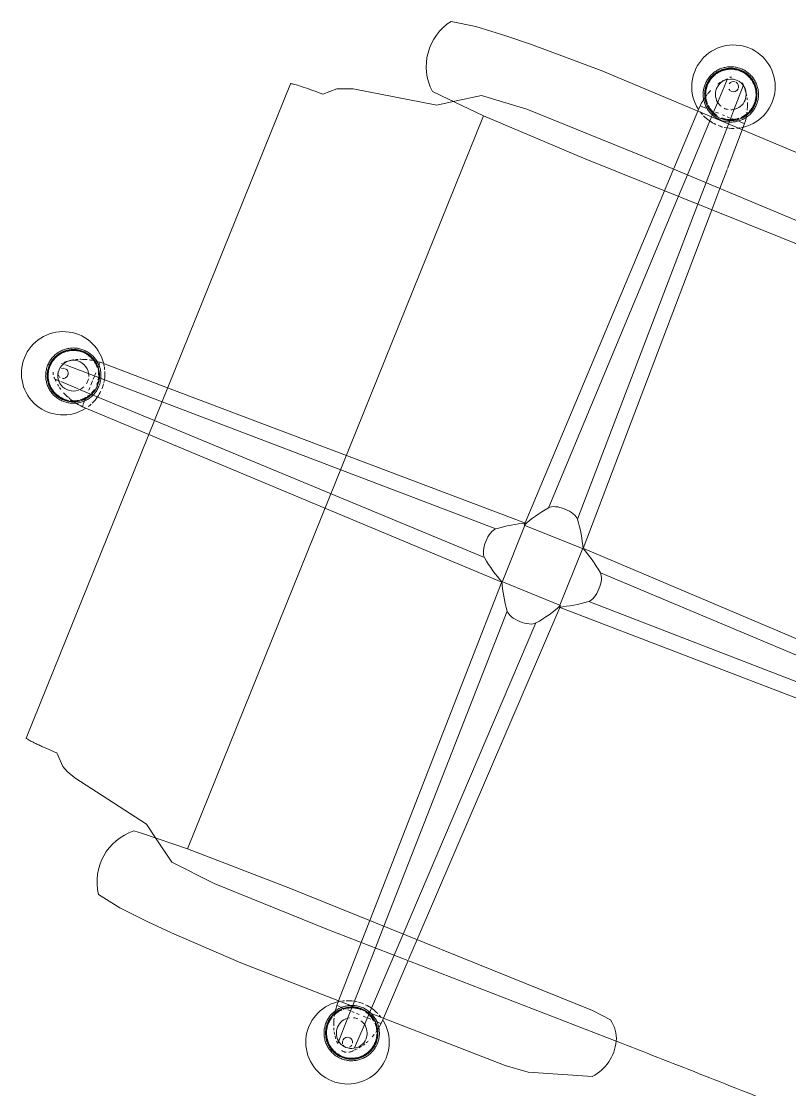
# Model space of a CAD drawing. Header units: inches. Extents: x -13 to 4331, y -638 to 2885.
# Drawn here: x 2800.91 to 2819.87, y 1500.26 to 1526.64 of the extents above; entities that cross this region are included whole.
import ezdxf

# ---------------------------------------------------------------- set-up
doc = ezdxf.new("R2010")
doc.units = ezdxf.units.IN
doc.header["$MEASUREMENT"] = 0
doc.layers.add('I-FURN', color=30, linetype='Continuous', lineweight=9)

# ---------------------------------------------------------------- blocks, each defined once
blk = doc.blocks.new('HermanMiller_Collection_Eames_SoftPad_SideChair - Arms Swivel Base-V27-FIRST FLOOR POWER _ SIGNAL')
at = {"layer": 'I-FURN'}
for p, q in [((-0.206, 12.832), (-0.213, 12.188)), ((0.229, 12.147), (0.216, 12.814)), ((-0.213, 12.188), (-0.217, 11.808)), ((0.235, 11.801), (0.229, 12.147)), ((-0.584, 11.812), (-0.582, 11.955)), ((-0.582, 11.955), (-0.531, 11.956)), ((-0.519, 11.956), (-0.429, 11.956)), ((-0.326, 11.956), (-0.24, 11.957)), ((-0.168, 11.957), (-0.094, 11.957)), ((0.016, 11.958), (0.068, 11.958)), ((0.135, 11.958), (0.203, 11.958)), ((0.262, 11.959), (0.347, 11.959)), ((0.347, 11.959), (0.413, 11.959)), ((0.445, 11.959), (0.536, 11.96)), ((0.547, 11.96), (0.599, 11.96)), ((0.599, 11.96), (0.602, 11.796)), ((-7.059, 11.592), (-6.45, 11.699)), ((-6.45, 11.699), (-5.68, 11.767)), ((-5.68, 11.767), (-5.034, 11.801)), ((-5.034, 11.801), (-3.174, 11.848)), ((-3.174, 11.848), (3.825, 11.753)), ((-0.604, 10.279), (-0.584, 11.812)), ((-0.217, 11.808), (-0.234, 10.26)), ((-0.043, 11.859), (-0.017, 11.857)), ((0.112, 11.864), (0.137, 11.868)), ((0.117, 11.828), (0.144, 11.832)), ((0.257, 10.633), (0.235, 11.801)), ((0.602, 11.796), (0.623, 10.775)), ((0.264, 10.253), (0.257, 10.627)), ((0.624, 10.748), (0.634, 10.248)), ((-6.277, 9.773), (-5.685, 10.175)), ((-5.685, 10.175), (-4.516, 10.278)), ((-4.516, 10.278), (-1.516, 10.278)), ((-1.516, 10.278), (6.145, 10.171)), ((-0.612, 9.685), (-0.605, 10.265)), ((-0.234, 10.26), (-0.241, 9.685)), ((0.275, 9.685), (0.264, 10.253)), ((0.634, 10.248), (0.646, 9.685)), ((-6.614, 9.794), (-6.841, 9.812)), ((-5.45, 9.726), (-6.614, 9.794)), ((-6.614, 9.544), (-6.277, 9.773)), ((-8.681, 9.143), (-6.614, 9.544)), ((-2.766, 9.685), (-5.45, 9.726)), ((-5.45, 9.726), (-5.45, -9.795)), ((5.318, 9.685), (-2.766, 9.685)), ((-0.732, 0.791), (-0.612, 9.685)), ((-0.241, 9.685), (-0.333, 1.373)), ((0.43, 1.358), (0.275, 9.685)), ((0.646, 9.685), (0.834, 0.737)), ((-9.321, 8.736), (-9.058, 8.991)), ((-9.058, 8.991), (-8.681, 9.143)), ((-10.163, -8.749), (-10.163, 8.68)), ((-0.333, 1.373), (-0.333, 1.355)), ((-11.946, 0.54), (-10.163, 0.58)), ((-11.945, 0.489), (-11.946, 0.54)), ((-10.163, 0.58), (-0.717, 0.787)), ((-0.733, 0.725), (-0.732, 0.778)), ((-0.733, 0.725), (0.834, 0.731)), ((-0.71, -0.78), (-0.717, 0.753)), ((0.824, 0.743), (0.824, -0.815)), ((0.827, 0.743), (11.795, 0.554)), ((-11.945, 0.387), (-11.945, 0.478)), ((-1.344, 0.382), (-10.163, 0.209)), ((7.181, 0.256), (1.453, 0.341)), ((-12.747, 0.158), (-12.819, 0.157)), ((-12.159, 0.17), (-12.715, 0.159)), ((-10.163, 0.209), (-12.159, 0.17)), ((-11.944, 0.2), (-11.944, 0.259)), ((-11.944, 0.088), (-11.944, 0.174)), ((-11.943, -0.068), (-11.943, 0.046)), ((-11.942, -0.202), (-11.943, -0.133)), ((-11.798, -0.13), (-11.794, -0.104)), ((1.453, -0.422), (12.258, -0.261)), ((-12.817, -0.265), (-12.689, -0.266)), ((-12.668, -0.266), (-12.203, -0.271)), ((-12.147, -0.272), (-10.163, -0.292)), ((-11.941, -0.455), (-11.941, -0.389)), ((-11.94, -0.577), (-11.941, -0.487)), ((-10.163, -0.292), (-1.34, -0.381)), ((-11.94, -0.64), (-11.94, -0.589)), ((-10.163, -0.662), (-11.94, -0.64)), ((-0.715, -0.78), (-10.163, -0.662)), ((0.846, -0.776), (-0.721, -0.769)), ((-0.609, -9.753), (-0.721, -0.774)), ((12.054, -0.631), (0.824, -0.824)), ((0.845, -0.826), (0.649, -9.753)), ((-0.322, -1.399), (-0.237, -9.753)), ((0.277, -9.753), (0.441, -1.403)), ((-9.058, -9.06), (-9.321, -8.804)), ((-8.918, -9.134), (-9.058, -9.06)), ((-8.681, -9.211), (-8.918, -9.134)), ((-6.614, -9.612), (-8.681, -9.211)), ((-6.278, -9.841), (-6.614, -9.612)), ((-5.45, -9.795), (-2.766, -9.753)), ((-2.766, -9.753), (5.318, -9.753)), ((-0.602, -10.333), (-0.609, -9.753)), ((-0.237, -9.753), (-0.231, -10.328)), ((0.266, -10.321), (0.277, -9.753)), ((0.649, -9.753), (0.637, -10.285)), ((5.318, -9.753), (5.815, -9.806)), ((-6.841, -9.881), (-6.614, -9.862)), ((-6.614, -9.862), (-5.45, -9.795)), ((-5.685, -10.244), (-6.278, -9.841)), ((-4.516, -10.346), (-5.685, -10.244)), ((6.145, -10.239), (-1.516, -10.346)), ((-1.516, -10.346), (-4.516, -10.346)), ((-0.582, -11.881), (-0.602, -10.333)), ((-0.231, -10.328), (-0.216, -11.876)), ((0.236, -11.87), (0.266, -10.321)), ((0.637, -10.316), (0.603, -11.865)), ((5.925, -11.269), (4.418, -11.759)), ((-6.45, -11.768), (-7.059, -11.661)), ((-5.68, -11.835), (-6.45, -11.768)), ((-5.034, -11.869), (-5.68, -11.835)), ((-3.174, -11.916), (-5.034, -11.869)), ((3.825, -11.821), (-3.174, -11.916)), ((-0.131, -11.868), (-0.156, -11.874)), ((-0.113, -11.827), (-0.14, -11.832)), ((0.229, -12.209), (0.236, -11.87)), ((0.288, -11.871), (0.263, -11.861)), ((0.603, -11.865), (0.6, -12.005)), ((4.418, -11.759), (3.825, -11.821)), ((-0.581, -11.999), (-0.582, -11.881)), ((-0.53, -11.999), (-0.581, -11.999)), ((-0.427, -12), (-0.518, -12)), ((-0.385, -11.991), (-0.405, -12.007)), ((-0.329, -12), (-0.395, -12)), ((-0.214, -12.001), (-0.287, -12.001)), ((-0.216, -11.876), (-0.213, -12.159)), ((-0.117, -12.001), (-0.181, -12.001)), ((0.016, -12.002), (-0.056, -12.002)), ((0.211, -12.003), (0.122, -12.003)), ((0.325, -12.003), (0.233, -12.003)), ((0.414, -12.004), (0.362, -12.004)), ((0.537, -12.004), (0.446, -12.004)), ((0.547, -12.068), (0.529, -12.047)), ((0.6, -12.005), (0.549, -12.005)), ((-0.213, -12.159), (-0.206, -12.862)), ((0.218, -12.806), (0.229, -12.209))]:
    blk.add_line(p, q, dxfattribs=at)
at = {"layer": 'I-FURN', "flags": 128}
for points in [[(0.698, 12.503), (0.698, 12.53), (0.696, 12.557), (0.694, 12.584), (0.69, 12.612), (0.685, 12.638), (0.679, 12.665), (0.672, 12.691), (0.664, 12.718), (0.655, 12.743), (0.645, 12.769), (0.633, 12.794), (0.621, 12.818), (0.608, 12.842), (0.594, 12.865), (0.579, 12.888), (0.563, 12.911), (0.547, 12.932), (0.529, 12.953), (0.511, 12.973), (0.491, 12.993), (0.471, 13.011), (0.451, 13.029), (0.429, 13.046), (0.407, 13.062), (0.385, 13.077), (0.361, 13.092), (0.337, 13.105), (0.313, 13.117), (0.288, 13.129), (0.263, 13.139), (0.237, 13.149), (0.211, 13.157), (0.185, 13.164), (0.158, 13.17), (0.132, 13.176), (0.105, 13.18), (0.078, 13.183), (0.05, 13.185), (0.023, 13.186), (-0.004, 13.185), (-0.032, 13.184), (-0.059, 13.181), (-0.086, 13.178), (-0.113, 13.173), (-0.14, 13.168), (-0.166, 13.161), (-0.192, 13.153), (-0.218, 13.144), (-0.243, 13.134), (-0.269, 13.124), (-0.293, 13.112), (-0.317, 13.099), (-0.341, 13.085), (-0.364, 13.07), (-0.386, 13.055), (-0.408, 13.038), (-0.429, 13.021), (-0.449, 13.003), (-0.469, 12.984), (-0.488, 12.964), (-0.506, 12.943), (-0.523, 12.922), (-0.539, 12.9), (-0.555, 12.878), (-0.569, 12.855), (-0.583, 12.831), (-0.596, 12.807), (-0.607, 12.782), (-0.618, 12.757), (-0.628, 12.731), (-0.636, 12.706), (-0.644, 12.679), (-0.65, 12.653), (-0.656, 12.626), (-0.66, 12.599), (-0.664, 12.572), (-0.666, 12.545), (-0.667, 12.517), (-0.667, 12.503)], [(0.662, 12.503), (0.661, 12.529), (0.66, 12.554), (0.657, 12.58), (0.653, 12.606), (0.649, 12.631), (0.643, 12.656), (0.637, 12.681), (0.629, 12.706), (0.62, 12.73), (0.611, 12.754), (0.6, 12.778), (0.589, 12.801), (0.576, 12.824), (0.563, 12.846), (0.549, 12.868), (0.534, 12.889), (0.518, 12.909), (0.501, 12.929), (0.484, 12.948), (0.466, 12.966), (0.447, 12.984), (0.427, 13.001), (0.407, 13.017), (0.386, 13.032), (0.365, 13.046), (0.343, 13.06), (0.32, 13.073), (0.297, 13.084), (0.274, 13.095), (0.25, 13.105), (0.225, 13.114), (0.201, 13.122), (0.176, 13.129), (0.151, 13.135), (0.125, 13.139), (0.1, 13.143), (0.074, 13.146), (0.048, 13.148), (0.023, 13.149), (-0.003, 13.149), (-0.029, 13.147), (-0.055, 13.145), (-0.08, 13.142), (-0.106, 13.137), (-0.131, 13.132), (-0.156, 13.126), (-0.181, 13.118), (-0.205, 13.11), (-0.23, 13.1), (-0.253, 13.09), (-0.277, 13.079), (-0.299, 13.067), (-0.322, 13.054), (-0.343, 13.04), (-0.365, 13.025), (-0.385, 13.009), (-0.405, 12.993), (-0.424, 12.976), (-0.443, 12.958), (-0.461, 12.939), (-0.478, 12.92), (-0.494, 12.9), (-0.51, 12.879), (-0.524, 12.858), (-0.538, 12.836), (-0.551, 12.813), (-0.563, 12.79), (-0.574, 12.767), (-0.584, 12.743), (-0.593, 12.719), (-0.601, 12.695), (-0.608, 12.67), (-0.615, 12.645), (-0.62, 12.619), (-0.624, 12.594), (-0.627, 12.568), (-0.629, 12.542), (-0.63, 12.517), (-0.63, 12.503)], [(-0.667, 12.503), (-0.667, 12.475), (-0.665, 12.448), (-0.662, 12.421), (-0.658, 12.394), (-0.654, 12.367), (-0.648, 12.34), (-0.641, 12.314), (-0.633, 12.288), (-0.623, 12.262), (-0.613, 12.237), (-0.602, 12.212), (-0.59, 12.187), (-0.577, 12.163), (-0.563, 12.14), (-0.548, 12.117), (-0.532, 12.095)], [(-0.63, 12.503), (-0.63, 12.477), (-0.628, 12.451), (-0.626, 12.425), (-0.622, 12.4), (-0.618, 12.374), (-0.612, 12.349), (-0.605, 12.324), (-0.598, 12.299), (-0.589, 12.275), (-0.579, 12.251), (-0.569, 12.228), (-0.557, 12.204), (-0.545, 12.182), (-0.532, 12.16), (-0.518, 12.138), (-0.503, 12.117), (-0.487, 12.096), (-0.47, 12.077), (-0.453, 12.058), (-0.435, 12.039), (-0.416, 12.022), (-0.396, 12.005)], [(0.416, 11.996), (0.436, 12.012), (0.456, 12.03), (0.474, 12.048), (0.492, 12.066), (0.509, 12.086), (0.525, 12.106), (0.541, 12.126), (0.555, 12.148), (0.569, 12.17), (0.582, 12.192), (0.594, 12.215), (0.605, 12.238), (0.615, 12.262), (0.624, 12.286), (0.633, 12.311), (0.64, 12.336), (0.646, 12.361), (0.651, 12.386), (0.655, 12.412), (0.658, 12.437), (0.66, 12.463), (0.662, 12.489), (0.662, 12.503)], [(0.537, 12.062), (0.554, 12.083), (0.571, 12.105), (0.586, 12.128), (0.601, 12.151), (0.614, 12.174), (0.627, 12.199), (0.639, 12.223), (0.649, 12.248), (0.659, 12.274), (0.668, 12.3), (0.675, 12.326), (0.682, 12.353), (0.687, 12.379), (0.692, 12.406), (0.695, 12.433), (0.697, 12.461), (0.698, 12.488), (0.698, 12.503)], [(-0.532, 12.095), (-0.515, 12.073), (-0.498, 12.052), (-0.479, 12.032), (-0.46, 12.013), (-0.44, 11.994), (-0.419, 11.976), (-0.398, 11.959), (-0.376, 11.943), (-0.353, 11.928), (-0.33, 11.914), (-0.306, 11.901), (-0.282, 11.888), (-0.257, 11.877), (-0.232, 11.866), (-0.206, 11.857), (-0.18, 11.849), (-0.154, 11.841), (-0.127, 11.835), (-0.1, 11.83), (-0.073, 11.826), (-0.046, 11.823), (-0.019, 11.821), (0.008, 11.82), (0.036, 11.82), (0.063, 11.822), (0.09, 11.824), (0.117, 11.828)], [(-0.396, 12.005), (-0.376, 11.989), (-0.355, 11.973), (-0.333, 11.959), (-0.311, 11.946), (-0.289, 11.933), (-0.266, 11.921), (-0.242, 11.91), (-0.218, 11.901), (-0.194, 11.892), (-0.17, 11.884), (-0.145, 11.877), (-0.12, 11.871), (-0.094, 11.866), (-0.069, 11.862), (-0.043, 11.859)], [(0.137, 11.868), (0.162, 11.874), (0.187, 11.88), (0.212, 11.887), (0.237, 11.896), (0.261, 11.905), (0.284, 11.915), (0.308, 11.926), (0.331, 11.939), (0.353, 11.952), (0.375, 11.966), (0.396, 11.98), (0.416, 11.996)], [(0.144, 11.832), (0.171, 11.838), (0.197, 11.845), (0.223, 11.852), (0.249, 11.861), (0.275, 11.871), (0.3, 11.882), (0.324, 11.894), (0.348, 11.907), (0.372, 11.92), (0.395, 11.935), (0.417, 11.951), (0.439, 11.967), (0.46, 11.985), (0.481, 12.003), (0.5, 12.022), (0.519, 12.042), (0.537, 12.062)], [(-0.017, 11.857), (0.009, 11.857), (0.034, 11.857), (0.06, 11.858), (0.086, 11.86), (0.112, 11.864)], [(-11.978, 0.496), (-11.999, 0.513), (-12.02, 0.53), (-12.042, 0.546), (-12.065, 0.562), (-12.088, 0.576), (-12.112, 0.589), (-12.136, 0.602), (-12.161, 0.613), (-12.186, 0.624), (-12.212, 0.633), (-12.238, 0.641), (-12.264, 0.649), (-12.291, 0.655), (-12.318, 0.66), (-12.345, 0.664), (-12.372, 0.667), (-12.399, 0.669), (-12.426, 0.67), (-12.454, 0.67), (-12.481, 0.668), (-12.508, 0.666), (-12.535, 0.662), (-12.562, 0.658), (-12.589, 0.652), (-12.615, 0.645), (-12.642, 0.638), (-12.667, 0.629), (-12.693, 0.619), (-12.718, 0.608), (-12.743, 0.596), (-12.767, 0.583), (-12.79, 0.57), (-12.813, 0.555), (-12.836, 0.539), (-12.857, 0.523), (-12.878, 0.505), (-12.899, 0.487), (-12.918, 0.468), (-12.937, 0.448), (-12.955, 0.428), (-12.973, 0.407), (-12.989, 0.385), (-13.004, 0.362), (-13.019, 0.339), (-13.033, 0.315), (-13.045, 0.291), (-13.057, 0.267), (-13.068, 0.241), (-13.077, 0.216), (-13.086, 0.19), (-13.093, 0.164), (-13.1, 0.137), (-13.105, 0.11), (-13.11, 0.083), (-13.113, 0.056), (-13.115, 0.029), (-13.116, 0.002), (-13.117, -0.013)], [(-11.916, 0.373), (-11.931, 0.393), (-11.948, 0.413), (-11.966, 0.432), (-11.984, 0.451), (-12.003, 0.468), (-12.022, 0.485), (-12.042, 0.501), (-12.063, 0.516), (-12.085, 0.531), (-12.107, 0.544), (-12.129, 0.557), (-12.152, 0.569), (-12.176, 0.579), (-12.2, 0.589), (-12.224, 0.598), (-12.249, 0.606), (-12.273, 0.613), (-12.299, 0.619), (-12.324, 0.624), (-12.35, 0.628), (-12.375, 0.631), (-12.401, 0.632), (-12.427, 0.633), (-12.453, 0.633), (-12.478, 0.632), (-12.504, 0.629), (-12.53, 0.626), (-12.555, 0.622), (-12.581, 0.616), (-12.606, 0.61), (-12.63, 0.603), (-12.655, 0.594), (-12.679, 0.585), (-12.703, 0.575), (-12.726, 0.563), (-12.749, 0.551), (-12.771, 0.538), (-12.793, 0.524), (-12.814, 0.509), (-12.835, 0.494), (-12.855, 0.477), (-12.874, 0.46), (-12.892, 0.442), (-12.91, 0.424), (-12.927, 0.404), (-12.944, 0.384), (-12.959, 0.363), (-12.974, 0.342), (-12.987, 0.32), (-13, 0.298), (-13.012, 0.275), (-13.023, 0.251), (-13.033, 0.228), (-13.043, 0.204), (-13.051, 0.179), (-13.058, 0.154), (-13.064, 0.129), (-13.069, 0.104), (-13.073, 0.078), (-13.077, 0.053), (-13.079, 0.027), (-13.08, 0.001), (-13.08, -0.013)], [(-11.751, -0.013), (-11.752, 0.014), (-11.753, 0.042), (-11.756, 0.069), (-11.76, 0.096), (-11.765, 0.123), (-11.771, 0.149), (-11.778, 0.176), (-11.786, 0.202), (-11.795, 0.228), (-11.805, 0.253), (-11.816, 0.278), (-11.828, 0.302), (-11.841, 0.326), (-11.855, 0.35), (-11.87, 0.373), (-11.886, 0.395), (-11.903, 0.416), (-11.92, 0.437), (-11.939, 0.458), (-11.958, 0.477), (-11.978, 0.496)], [(-11.796, 0.09), (-11.801, 0.115), (-11.806, 0.141), (-11.813, 0.166), (-11.821, 0.19), (-11.829, 0.215), (-11.839, 0.239), (-11.849, 0.262), (-11.861, 0.285), (-11.873, 0.308), (-11.886, 0.33), (-11.901, 0.352), (-11.916, 0.373)], [(-11.79, 0.039), (-11.792, 0.064), (-11.796, 0.09)], [(-11.788, -0.013), (-11.788, 0.013), (-11.79, 0.039)], [(-13.117, -0.013), (-13.116, -0.04), (-13.114, -0.067), (-13.112, -0.095), (-13.108, -0.122), (-13.103, -0.149), (-13.097, -0.175), (-13.09, -0.202), (-13.082, -0.228), (-13.073, -0.253), (-13.063, -0.279), (-13.052, -0.304), (-13.039, -0.328), (-13.026, -0.352), (-13.012, -0.376), (-12.997, -0.398), (-12.982, -0.421), (-12.965, -0.442), (-12.947, -0.463), (-12.929, -0.483), (-12.91, -0.503), (-12.89, -0.521), (-12.869, -0.539), (-12.847, -0.556), (-12.825, -0.572), (-12.803, -0.587), (-12.779, -0.602), (-12.756, -0.615), (-12.731, -0.627), (-12.706, -0.639), (-12.681, -0.649), (-12.656, -0.659), (-12.63, -0.667), (-12.603, -0.674), (-12.577, -0.681), (-12.55, -0.686), (-12.523, -0.69), (-12.496, -0.693), (-12.468, -0.695), (-12.441, -0.696), (-12.414, -0.695), (-12.387, -0.694), (-12.359, -0.692), (-12.332, -0.688), (-12.305, -0.684), (-12.279, -0.678), (-12.252, -0.671), (-12.226, -0.663), (-12.2, -0.654), (-12.175, -0.645), (-12.15, -0.634), (-12.125, -0.622), (-12.101, -0.609), (-12.077, -0.595), (-12.054, -0.581)], [(-13.08, -0.013), (-13.079, -0.039), (-13.078, -0.065), (-13.075, -0.09), (-13.072, -0.116), (-13.067, -0.141), (-13.061, -0.166), (-13.055, -0.191), (-13.047, -0.216), (-13.038, -0.24), (-13.029, -0.264), (-13.018, -0.288), (-13.007, -0.311), (-12.995, -0.334), (-12.981, -0.356), (-12.967, -0.378), (-12.952, -0.399), (-12.936, -0.419), (-12.92, -0.439), (-12.902, -0.458), (-12.884, -0.476), (-12.865, -0.494), (-12.845, -0.511), (-12.825, -0.527), (-12.804, -0.542), (-12.783, -0.557), (-12.761, -0.57), (-12.738, -0.583), (-12.715, -0.594), (-12.692, -0.605), (-12.668, -0.615), (-12.644, -0.624), (-12.619, -0.632), (-12.594, -0.639), (-12.569, -0.645), (-12.544, -0.65), (-12.518, -0.653), (-12.492, -0.656), (-12.467, -0.658), (-12.441, -0.659), (-12.415, -0.659), (-12.389, -0.657), (-12.363, -0.655), (-12.338, -0.652), (-12.312, -0.647), (-12.287, -0.642), (-12.262, -0.636), (-12.237, -0.628), (-12.213, -0.62), (-12.189, -0.611), (-12.165, -0.6), (-12.142, -0.589), (-12.119, -0.577), (-12.097, -0.564), (-12.075, -0.55), (-12.054, -0.535), (-12.033, -0.52), (-12.013, -0.503), (-11.994, -0.486), (-11.975, -0.468), (-11.957, -0.449)], [(-12.054, -0.581), (-12.032, -0.565), (-12.01, -0.548), (-11.989, -0.531), (-11.969, -0.513), (-11.949, -0.494), (-11.93, -0.474), (-11.912, -0.454), (-11.895, -0.432), (-11.879, -0.411), (-11.863, -0.388), (-11.849, -0.365), (-11.835, -0.341), (-11.822, -0.317), (-11.811, -0.292), (-11.8, -0.267), (-11.79, -0.242), (-11.782, -0.216), (-11.774, -0.189), (-11.768, -0.163), (-11.762, -0.136), (-11.758, -0.109), (-11.755, -0.082), (-11.752, -0.055), (-11.751, -0.028), (-11.751, -0.013)], [(-11.957, -0.449), (-11.94, -0.43), (-11.924, -0.41), (-11.909, -0.389), (-11.894, -0.368), (-11.88, -0.346), (-11.867, -0.324), (-11.855, -0.301), (-11.844, -0.277), (-11.834, -0.253), (-11.825, -0.229), (-11.817, -0.205), (-11.81, -0.18), (-11.804, -0.155), (-11.798, -0.13)], [(-11.794, -0.104), (-11.791, -0.078), (-11.789, -0.053), (-11.788, -0.027), (-11.788, -0.013)], [(-0.14, -11.832), (-0.166, -11.839), (-0.192, -11.847), (-0.218, -11.856), (-0.243, -11.866), (-0.269, -11.876)], [(-0.08, -11.858), (-0.106, -11.863), (-0.131, -11.868)], [(0.263, -11.861), (0.237, -11.851), (0.211, -11.843), (0.185, -11.836), (0.158, -11.83), (0.132, -11.824), (0.105, -11.82), (0.078, -11.817), (0.05, -11.815), (0.023, -11.814), (-0.004, -11.815), (-0.032, -11.816), (-0.059, -11.819), (-0.086, -11.822), (-0.113, -11.827)], [(0.176, -11.871), (0.151, -11.865), (0.125, -11.861), (0.1, -11.857), (0.074, -11.854), (0.048, -11.852), (0.023, -11.851), (-0.003, -11.851), (-0.029, -11.853), (-0.055, -11.855), (-0.08, -11.858)], [(0.427, -11.999), (0.407, -11.983), (0.386, -11.968), (0.365, -11.954), (0.343, -11.94), (0.32, -11.927), (0.297, -11.916), (0.274, -11.905), (0.25, -11.895), (0.225, -11.886), (0.201, -11.878), (0.176, -11.871)], [(0.529, -12.047), (0.511, -12.027), (0.491, -12.007), (0.471, -11.989), (0.451, -11.971), (0.429, -11.954), (0.407, -11.938), (0.385, -11.923), (0.361, -11.908), (0.337, -11.895), (0.313, -11.883), (0.288, -11.871)], [(-0.523, -12.078), (-0.539, -12.1), (-0.555, -12.122), (-0.569, -12.145), (-0.583, -12.169), (-0.596, -12.193), (-0.607, -12.218), (-0.618, -12.243), (-0.628, -12.269), (-0.636, -12.294), (-0.644, -12.321), (-0.65, -12.347), (-0.656, -12.374), (-0.66, -12.401), (-0.664, -12.428), (-0.666, -12.455), (-0.667, -12.483), (-0.667, -12.497)], [(-0.405, -12.007), (-0.424, -12.024), (-0.443, -12.042), (-0.461, -12.061), (-0.478, -12.08), (-0.494, -12.1), (-0.51, -12.121), (-0.524, -12.142), (-0.538, -12.164), (-0.551, -12.187), (-0.563, -12.21), (-0.574, -12.233), (-0.584, -12.257), (-0.593, -12.281), (-0.601, -12.305), (-0.608, -12.33), (-0.615, -12.355), (-0.62, -12.381), (-0.624, -12.406), (-0.627, -12.432), (-0.629, -12.458), (-0.63, -12.483), (-0.63, -12.497)], [(-0.269, -11.876), (-0.293, -11.888), (-0.317, -11.901), (-0.341, -11.915), (-0.364, -11.93), (-0.386, -11.945), (-0.408, -11.962), (-0.429, -11.979), (-0.449, -11.997), (-0.469, -12.016), (-0.488, -12.036), (-0.506, -12.057), (-0.523, -12.078)], [(-0.156, -11.874), (-0.181, -11.882), (-0.205, -11.89), (-0.23, -11.9), (-0.253, -11.91), (-0.277, -11.921), (-0.299, -11.933), (-0.322, -11.946), (-0.343, -11.96), (-0.365, -11.975), (-0.385, -11.991)], [(0.662, -12.497), (0.661, -12.471), (0.66, -12.446), (0.657, -12.42), (0.653, -12.394), (0.649, -12.369), (0.643, -12.344), (0.637, -12.319), (0.629, -12.294), (0.62, -12.27), (0.611, -12.246), (0.6, -12.222), (0.589, -12.199), (0.576, -12.176), (0.563, -12.154), (0.549, -12.132), (0.534, -12.111), (0.518, -12.091), (0.501, -12.071), (0.484, -12.052), (0.466, -12.034), (0.447, -12.016), (0.427, -11.999)], [(0.698, -12.497), (0.698, -12.47), (0.696, -12.443), (0.694, -12.416), (0.69, -12.388), (0.685, -12.362), (0.679, -12.335), (0.672, -12.309), (0.664, -12.282), (0.655, -12.257), (0.645, -12.231), (0.633, -12.206), (0.621, -12.182), (0.608, -12.158), (0.594, -12.135), (0.579, -12.112), (0.563, -12.089), (0.547, -12.068)], [(-0.667, -12.497), (-0.667, -12.525), (-0.665, -12.552), (-0.662, -12.579), (-0.658, -12.606), (-0.654, -12.633), (-0.648, -12.66), (-0.641, -12.686), (-0.633, -12.712), (-0.623, -12.738), (-0.613, -12.763), (-0.602, -12.788), (-0.59, -12.813), (-0.577, -12.837), (-0.563, -12.86), (-0.548, -12.883), (-0.532, -12.905), (-0.515, -12.927), (-0.498, -12.948), (-0.479, -12.968), (-0.46, -12.987), (-0.44, -13.006), (-0.419, -13.024), (-0.398, -13.041), (-0.376, -13.057), (-0.353, -13.072), (-0.33, -13.086), (-0.306, -13.099), (-0.282, -13.112), (-0.257, -13.123), (-0.232, -13.134), (-0.206, -13.143), (-0.18, -13.151), (-0.154, -13.159), (-0.127, -13.165), (-0.1, -13.17), (-0.073, -13.174), (-0.046, -13.177), (-0.019, -13.179), (0.008, -13.18), (0.036, -13.18), (0.063, -13.178), (0.09, -13.176), (0.117, -13.172), (0.144, -13.168), (0.171, -13.162), (0.197, -13.155), (0.223, -13.148), (0.249, -13.139), (0.275, -13.129), (0.3, -13.118), (0.324, -13.106), (0.348, -13.093), (0.372, -13.08), (0.395, -13.065), (0.417, -13.049), (0.439, -13.033), (0.46, -13.015), (0.481, -12.997), (0.5, -12.978), (0.519, -12.958), (0.537, -12.938), (0.554, -12.917), (0.571, -12.895), (0.586, -12.872), (0.601, -12.849), (0.614, -12.826), (0.627, -12.801), (0.639, -12.777), (0.649, -12.752), (0.659, -12.726), (0.668, -12.7), (0.675, -12.674), (0.682, -12.647), (0.687, -12.621), (0.692, -12.594), (0.695, -12.567), (0.697, -12.539), (0.698, -12.512), (0.698, -12.497)], [(-0.63, -12.497), (-0.63, -12.523), (-0.628, -12.549), (-0.626, -12.575), (-0.622, -12.6), (-0.618, -12.626), (-0.612, -12.651), (-0.605, -12.676), (-0.598, -12.701), (-0.589, -12.725), (-0.579, -12.749), (-0.569, -12.772), (-0.557, -12.796), (-0.545, -12.818), (-0.532, -12.84), (-0.518, -12.862), (-0.503, -12.883), (-0.487, -12.904), (-0.47, -12.923), (-0.453, -12.942), (-0.435, -12.961), (-0.416, -12.978), (-0.396, -12.995), (-0.376, -13.011), (-0.355, -13.027), (-0.333, -13.041), (-0.311, -13.054), (-0.289, -13.067), (-0.266, -13.079), (-0.242, -13.09), (-0.218, -13.099), (-0.194, -13.108), (-0.17, -13.116), (-0.145, -13.123), (-0.12, -13.129), (-0.094, -13.134), (-0.069, -13.138), (-0.043, -13.141), (-0.017, -13.143), (0.009, -13.143), (0.034, -13.143), (0.06, -13.142), (0.086, -13.14), (0.112, -13.136), (0.137, -13.132), (0.162, -13.126), (0.187, -13.12), (0.212, -13.113), (0.237, -13.104), (0.261, -13.095), (0.284, -13.085), (0.308, -13.074), (0.331, -13.061), (0.353, -13.048), (0.375, -13.034), (0.396, -13.02), (0.416, -13.004), (0.436, -12.988), (0.456, -12.97), (0.474, -12.952), (0.492, -12.934), (0.509, -12.914), (0.525, -12.894), (0.541, -12.874), (0.555, -12.852), (0.569, -12.83), (0.582, -12.808), (0.594, -12.785), (0.605, -12.762), (0.615, -12.738), (0.624, -12.714), (0.633, -12.689), (0.64, -12.664), (0.646, -12.639), (0.651, -12.614), (0.655, -12.588), (0.658, -12.563), (0.66, -12.537), (0.662, -12.511), (0.662, -12.497)]]:
    blk.add_lwpolyline(points, dxfattribs=at)
at = {"layer": 'I-FURN'}
for centre, radius, start, end in [((0.005, 12.704), 1.03, 90.2164, 234.2164), ((0.005, 12.704), 1.03, 306.2164, 90.2164), ((0.016, 12.503), 0.637, 0, 180), ((0.016, 12.503), 0.622, 135, 145.8992), ((0.016, 12.503), 0.622, 124.0419, 134.9647), ((0.016, 12.503), 0.622, 112.8129, 123.5707), ((0.016, 12.503), 0.622, 101.424, 112.2945), ((0.016, 12.503), 0.622, 79.0457, 100.9543), ((0.016, 12.503), 0.622, 67.7055, 78.576), ((0.016, 12.503), 0.622, 56.4293, 67.1871), ((0.016, 12.503), 0.622, 45.0353, 55.9581), ((0.016, 12.503), 0.622, 34.1008, 45), ((0.016, 12.503), 0.622, 157.7739, 168.6489), ((0.016, 12.503), 0.622, 146.3754, 157.2812), ((0.016, 12.503), 0.38, 0, 180), ((0.005, 12.704), 0.127, 91.7715, 167.9906), ((0.005, 12.704), 0.127, 91.7715, 167.9906), ((0.005, 12.704), 0.127, 270.2164, 355.7156), ((0.005, 12.704), 0.127, 270.2164, 355.7156), ((0.005, 12.704), 0.127, 4.6689, 80.0262), ((0.005, 12.704), 0.127, 4.6689, 80.0262), ((0.016, 12.503), 0.622, 22.7188, 33.6246), ((0.016, 12.503), 0.622, 11.3511, 22.2261), ((0.016, 12.503), 0.637, 180, 225), ((0.016, 12.503), 0.622, 169.159, 180), ((0.016, 12.503), 0.622, 180, 190.841), ((0.016, 12.503), 0.38, 180, 240), ((0.005, 12.704), 0.127, 230.0889, 265.4597), ((0.005, 12.704), 0.127, 230.0889, 265.4597), ((0.016, 12.503), 0.38, 300, 0), ((0.016, 12.503), 0.637, 315, 0), ((0.016, 12.503), 0.622, 0, 10.841), ((0.016, 12.503), 0.622, 349.159, 0), ((0.016, 12.503), 0.622, 191.3511, 201.5836), ((0.016, 12.503), 0.622, 202.7188, 213.6246), ((0.016, 12.503), 0.622, 214.1008, 224.8865), ((0.016, 12.503), 0.38, 240, 252.338), ((0.016, 12.503), 0.38, 291.9474, 300), ((0.016, 12.503), 0.622, 315, 325.8992), ((0.016, 12.503), 0.622, 326.3754, 336.1495), ((0.016, 12.503), 0.622, 338.3134, 348.6489), ((0.016, 12.503), 0.637, 228.7025, 246.9176), ((0.016, 12.503), 0.622, 227.6633, 233.6689), ((0.016, 12.503), 0.622, 236.4293, 246.3674), ((0.016, 12.503), 0.622, 247.8809, 258.576), ((0.016, 12.503), 0.637, 248.3556, 261.5437), ((0.016, 12.503), 0.38, 266.4604, 281.7683), ((0.016, 12.503), 0.622, 270, 280.4455), ((0.016, 12.503), 0.637, 270, 280.3553), ((0.016, 12.503), 0.637, 281.4785, 309.7663), ((0.016, 12.503), 0.622, 281.9115, 292.1332), ((0.016, 12.503), 0.622, 292.8129, 303.5707), ((0.016, 12.503), 0.622, 304.6667, 310.756), ((0.005, 12.704), 1.03, 239.002, 243.9031), ((0.005, 12.704), 1.03, 246.2408, 256.7201), ((0.005, 12.704), 1.03, 257.249, 266.7926), ((0.005, 12.704), 1.03, 270.2164, 277.1842), ((0.005, 12.704), 1.03, 279.1515, 292.8911), ((0.005, 12.704), 1.03, 296.5297, 301.4308), ((0.005, 12.704), 1.03, 302.3779, 305.301), ((-5.994, 10.82), 1.316, 144.065, 229.935), ((-12.689, -0.053), 1.03, 36.271, 180.271), ((-12.434, -0.013), 0.637, 39.8736, 180), ((-12.434, -0.013), 0.622, 112.8129, 123.5707), ((-12.434, -0.013), 0.622, 101.424, 112.2945), ((-12.434, -0.013), 0.622, 79.0457, 100.9543), ((-12.434, -0.013), 0.622, 67.7055, 78.576), ((-12.434, -0.013), 0.622, 59.4622, 67.1871), ((-12.689, -0.053), 1.03, 32.4325, 35.3555), ((-12.434, -0.013), 0.622, 146.3754, 157.2812), ((-12.434, -0.013), 0.622, 135, 145.8992), ((-12.434, -0.013), 0.622, 124.0419, 134.9647), ((-12.434, -0.013), 0.38, 29.2593, 180), ((-12.434, -0.013), 0.622, 45.0353, 55.9581), ((-12.434, -0.013), 0.622, 40.7845, 45), ((-12.434, -0.013), 0.637, 8.2551, 36.7659), ((-12.434, -0.013), 0.622, 22.7188, 30.8217), ((-12.689, -0.053), 1.03, 26.5842, 31.4854), ((-12.689, -0.053), 1.03, 9.206, 24.2466), ((-12.434, -0.013), 0.622, 169.159, 180), ((-12.434, -0.013), 0.622, 157.7739, 168.6489), ((-12.689, -0.053), 0.127, 94.7235, 128.8017), ((-12.689, -0.053), 0.127, 94.7235, 128.8017), ((-12.689, -0.053), 0.127, 28.5028, 85.7702), ((-12.689, -0.053), 0.127, 28.5028, 85.7702), ((-12.689, -0.053), 0.127, 0.271, 25.7668), ((-12.689, -0.053), 0.127, 0.271, 25.7668), ((-12.434, -0.013), 0.38, 19.1802, 29.2593), ((-12.434, -0.013), 0.38, 0, 9.678), ((-12.434, -0.013), 0.622, 11.3511, 19.2437), ((-12.434, -0.013), 0.622, 0, 8.1498), ((-12.434, -0.013), 0.637, 0, 7.6235), ((-12.689, -0.053), 1.03, 0.271, 7.2387), ((-12.689, -0.053), 1.03, 180.271, 324.271), ((-12.434, -0.013), 0.637, 180, 306.8022), ((-12.434, -0.013), 0.622, 180, 190.841), ((-12.434, -0.013), 0.622, 191.3511, 202.2261), ((-12.434, -0.013), 0.622, 202.7188, 213.6246), ((-12.689, -0.053), 0.127, 181.826, 210.2436), ((-12.689, -0.053), 0.127, 181.826, 210.2436), ((-12.434, -0.013), 0.38, 180, 319.2979), ((-12.689, -0.053), 0.127, 223.6482, 258.0452), ((-12.689, -0.053), 0.127, 223.6482, 258.0452), ((-12.689, -0.053), 0.127, 284.0913, 355.5142), ((-12.689, -0.053), 0.127, 284.0913, 355.5142), ((-12.434, -0.013), 0.38, 319.2979, 334.6424), ((-12.434, -0.013), 0.38, 350.3091, 0), ((-12.434, -0.013), 0.622, 337.7739, 348.6074), ((-12.434, -0.013), 0.637, 335.2578, 349.0413), ((-12.689, -0.053), 1.03, 347.3035, 356.8472), ((-12.434, -0.013), 0.622, 214.1008, 225), ((-12.434, -0.013), 0.622, 225.0353, 235.9581), ((-12.434, -0.013), 0.622, 307.7117, 314.2574), ((-12.434, -0.013), 0.637, 310.2008, 315), ((-12.434, -0.013), 0.622, 315, 321.1961), ((-12.434, -0.013), 0.637, 315.8142, 333.9265), ((-12.434, -0.013), 0.622, 326.3754, 333.3013), ((-12.689, -0.053), 1.03, 329.0566, 333.9577), ((-12.689, -0.053), 1.03, 336.2953, 346.7747), ((-12.434, -0.013), 0.622, 236.4293, 247.1871), ((-12.434, -0.013), 0.622, 247.7055, 258.576), ((-12.434, -0.013), 0.622, 259.0457, 280.9543), ((-12.434, -0.013), 0.622, 285.1349, 292.2945), ((-12.434, -0.013), 0.622, 292.8129, 303.5707), ((-5.994, -10.888), 1.316, 130.065, 215.935), ((5.398, -10.465), 0.781, 16.8466, 57.6782), ((5.073, -10.548), 1.116, 319.743, 16.0891), ((0.006, -12.748), 1.03, 116.043, 119.7224), ((0.006, -12.748), 1.03, 98.6648, 113.7053), ((0.016, -12.497), 0.637, 93.2247, 102.0794), ((0.006, -12.748), 1.03, 89.7297, 96.6975), ((0.006, -12.748), 1.03, 76.7623, 86.3059), ((0.016, -12.497), 0.637, 69.4412, 83.3684), ((0.006, -12.748), 1.03, 65.7541, 76.2335), ((0.006, -12.748), 1.03, 58.5153, 62.9312), ((0.006, -12.748), 1.03, 125.7297, 269.7297), ((0.016, -12.497), 0.637, 135, 180), ((0.006, -12.748), 1.03, 121.8913, 124.8143), ((0.016, -12.497), 0.622, 135.2659, 145.8992), ((0.016, -12.497), 0.637, 102.3257, 131.1043), ((0.016, -12.497), 0.622, 125.5493, 132.1402), ((0.016, -12.497), 0.622, 113.564, 123.5707), ((0.016, -12.497), 0.622, 102.794, 112.2945), ((0.016, -12.497), 0.622, 90, 100.9543), ((0.016, -12.497), 0.38, 88.6905, 104.9664), ((0.006, -12.748), 1.03, 269.7297, 53.7297), ((0.016, -12.497), 0.38, 60, 75.4819), ((0.016, -12.497), 0.622, 69.0061, 78.576), ((0.016, -12.497), 0.637, 50.1546, 68.1536), ((0.016, -12.497), 0.622, 56.4293, 67.1871), ((0.016, -12.497), 0.622, 49.1645, 55.8255), ((0.016, -12.497), 0.622, 34.1008, 45), ((0.016, -12.497), 0.637, 0, 45), ((0.016, -12.497), 0.622, 169.159, 180), ((0.016, -12.497), 0.622, 162.4385, 168.6489), ((0.016, -12.497), 0.622, 146.3754, 157.2812), ((0.016, -12.497), 0.38, 120, 180), ((0.016, -12.497), 0.38, 0, 60), ((0.016, -12.497), 0.622, 23.8308, 33.6246), ((0.016, -12.497), 0.622, 11.3511, 20.5288), ((0.016, -12.497), 0.622, 0, 10.841), ((0.016, -12.497), 0.637, 180, 0), ((0.016, -12.497), 0.622, 180, 190.841), ((0.016, -12.497), 0.622, 191.3511, 202.2261), ((0.016, -12.497), 0.38, 180, 0), ((0.006, -12.748), 0.127, 89.7297, 175.2289), ((0.006, -12.748), 0.127, 89.7297, 175.2289), ((0.006, -12.748), 0.127, 13.5501, 84.973), ((0.006, -12.748), 0.127, 13.5501, 84.973), ((0.016, -12.497), 0.622, 337.7739, 348.6489), ((0.016, -12.497), 0.622, 349.159, 0), ((0.016, -12.497), 0.622, 202.7188, 213.6246), ((0.016, -12.497), 0.622, 214.1008, 225), ((0.006, -12.748), 0.127, 184.1822, 218.2605), ((0.006, -12.748), 0.127, 184.1822, 218.2605), ((0.006, -12.748), 0.127, 235.0676, 259.5396), ((0.006, -12.748), 0.127, 235.0676, 259.5396), ((0.006, -12.748), 0.127, 312.0651, 347.504), ((0.006, -12.748), 0.127, 312.0651, 347.504), ((0.016, -12.497), 0.622, 315, 325.8992), ((0.016, -12.497), 0.622, 326.3754, 337.2812), ((0.016, -12.497), 0.622, 225.0353, 235.9581), ((0.016, -12.497), 0.622, 236.4293, 247.1871), ((0.016, -12.497), 0.622, 247.7055, 258.576), ((0.016, -12.497), 0.622, 259.0457, 280.9543), ((0.016, -12.497), 0.622, 281.424, 292.2945), ((0.016, -12.497), 0.622, 292.8129, 303.5707), ((0.016, -12.497), 0.622, 304.0419, 314.9647)]:
    blk.add_arc(centre, radius, start, end, dxfattribs=at)
for centre, major_axis, start_param, end_param in [((11.113, -0.288), (12.095, 0.046), 2.810997, 2.936556), ((0.049, 1.3), (0.404, 0.002), 0.330596, 2.810997), ((-11.004, -0.371), (12.095, 0.046), 0.205037, 0.330596), ((0.396, -11.05), (-0.057, 12.095), 0.205037, 0.330596), ((-0.234, -11.099), (0, 12.095), 5.952589, 6.078148), ((-1.286, 0.001), (-0.002, 0.404), 0.330596, 2.810997), ((1.396, -0.04), (0, 0.404), 3.472189, 5.952589), ((0.292, 11.067), (-0.057, 12.095), 2.810997, 2.936556), ((-0.234, 11.018), (0, 12.095), 3.34663, 3.472189), ((11.126, 0.233), (-12.095, 0.057), 0.205037, 0.330596), ((-10.991, 0.337), (-12.095, 0.057), 2.810997, 2.936556), ((0.06, -1.345), (-0.404, 0.002), 0.330596, 2.810997)]:
    blk.add_ellipse(centre, major_axis=major_axis, ratio=0.429494, start_param=start_param, end_param=end_param, dxfattribs=at)
for points, knots in [([(-0.332, 12.684), (-0.343, 12.67), (-0.357, 12.649), (-0.371, 12.629), (-0.375, 12.623)], [-0.80567493, -0.80567493, -0.80567493, -0.80567493, -0.75, -0.72905144, -0.72905144, -0.72905144, -0.72905144]), ([(-0.267, 12.766), (-0.284, 12.747), (-0.301, 12.726), (-0.317, 12.704), (-0.318, 12.704)], [-0.9116631, -0.9116631, -0.9116631, -0.9116631, -0.83333333, -0.82996581, -0.82996581, -0.82996581, -0.82996581]), ([(-0.127, 12.911), (-0.133, 12.907), (-0.147, 12.897), (-0.16, 12.886), (-0.167, 12.879)], [-0.2264093, -0.2264093, -0.2264093, -0.2264093, -0.1875, -0.125, -0.125, -0.125, -0.125]), ([(0.338, 12.694), (0.334, 12.699), (0.317, 12.722), (0.298, 12.744), (0.282, 12.761)], [-0.18490424, -0.18490424, -0.18490424, -0.18490424, -0.16666667, -0.0977008, -0.0977008, -0.0977008, -0.0977008]), ([(0.393, 12.615), (0.387, 12.624), (0.373, 12.646), (0.357, 12.668), (0.348, 12.681)], [-0.28453975, -0.28453975, -0.28453975, -0.28453975, -0.25, -0.20215371, -0.20215371, -0.20215371, -0.20215371]), ([(-0.483, 12.405), (-0.49, 12.387), (-0.505, 12.345), (-0.518, 12.304), (-0.525, 12.281)], [-0.4780287, -0.4780287, -0.4780287, -0.4780287, -0.4166667, -0.3429906, -0.3429906, -0.3429906, -0.3429906]), ([(0.535, 12.296), (0.529, 12.315), (0.515, 12.359), (0.493, 12.418), (0.477, 12.457), (0.471, 12.471)], [-0.6452632, -0.6452632, -0.6452632, -0.6452632, -0.5833333, -0.5, -0.4530763, -0.4530763, -0.4530763, -0.4530763]), ([(-10.163, 8.68), (-10.157, 8.684), (-10.14, 8.69), (-10.093, 8.698), (-10.004, 8.709), (-9.785, 8.726), (-9.512, 8.734), (-9.321, 8.736)], [-1, -1, -1, -1, -0.888889, -0.777778, -0.666667, -0.444444, 0, 0, 0, 0]), ([(-12.262, 0.483), (-12.288, 0.475), (-12.339, 0.459), (-12.397, 0.437), (-12.43, 0.424), (-12.438, 0.421)], [-0.6666667, -0.6666667, -0.6666667, -0.6666667, -0.5833333, -0.5, -0.4744631, -0.4744631, -0.4744631, -0.4744631]), ([(-12.928, -0.118), (-12.925, -0.129), (-12.92, -0.143), (-12.91, -0.163), (-12.905, -0.172), (-12.902, -0.176)], [-0.375, -0.375, -0.375, -0.375, -0.3125, -0.28125, -0.25, -0.25, -0.25, -0.25]), ([(-12.712, -0.359), (-12.705, -0.364), (-12.69, -0.376), (-12.674, -0.388), (-12.666, -0.394)], [-0.85976198, -0.85976198, -0.85976198, -0.85976198, -0.83333333, -0.80073914, -0.80073914, -0.80073914, -0.80073914]), ([(-12.638, -0.413), (-12.634, -0.416), (-12.618, -0.427), (-12.602, -0.437), (-12.59, -0.444)], [-0.76649718, -0.76649718, -0.76649718, -0.76649718, -0.75, -0.70775271, -0.70775271, -0.70775271, -0.70775271]), ([(-12.5, -0.495), (-12.47, -0.509), (-12.42, -0.531), (-12.368, -0.55), (-12.347, -0.557)], [-0.6007131, -0.6007131, -0.6007131, -0.6007131, -0.5, -0.4305697, -0.4305697, -0.4305697, -0.4305697]), ([(-9.321, -8.804), (-9.369, -8.804), (-9.509, -8.802), (-9.687, -8.797), (-9.84, -8.789), (-9.942, -8.783), (-10.027, -8.775), (-10.093, -8.767), (-10.14, -8.758), (-10.157, -8.752), (-10.163, -8.749)], [-1, -1, -1, -1, -0.888889, -0.666667, -0.555556, -0.444444, -0.333333, -0.222222, -0.111111, 0, 0, 0, 0]), ([(-0.526, -12.316), (-0.519, -12.342), (-0.503, -12.393), (-0.481, -12.455), (-0.466, -12.49), (-0.462, -12.501)], [-0.6666667, -0.6666667, -0.6666667, -0.6666667, -0.5833333, -0.5, -0.4646985, -0.4646985, -0.4646985, -0.4646985]), ([(0.518, -12.398), (0.518, -12.398), (0.526, -12.372), (0.535, -12.347), (0.542, -12.321)], [-0.41698931, -0.41698931, -0.41698931, -0.41698931, -0.41666667, -0.33333333, -0.33333333, -0.33333333, -0.33333333]), ([(-0.396, -12.632), (-0.385, -12.65), (-0.374, -12.667), (-0.362, -12.685), (-0.362, -12.685)], [-0.31295705, -0.31295705, -0.31295705, -0.31295705, -0.25, -0.24817442, -0.24817442, -0.24817442, -0.24817442]), ([(-0.34, -12.717), (-0.332, -12.728), (-0.319, -12.747), (-0.304, -12.765), (-0.298, -12.772)], [-0.20932429, -0.20932429, -0.20932429, -0.20932429, -0.16666667, -0.13850082, -0.13850082, -0.13850082, -0.13850082]), ([(0.316, -12.768), (0.32, -12.763), (0.335, -12.743), (0.35, -12.723), (0.361, -12.708)], [-0.85178181, -0.85178181, -0.85178181, -0.85178181, -0.83333333, -0.77599112, -0.77599112, -0.77599112, -0.77599112]), ([(-0.054, -12.989), (-0.045, -12.991), (-0.026, -12.995), (-0.006, -12.997), (0.005, -12.997)], [-0.6150452, -0.6150452, -0.6150452, -0.6150452, -0.5625, -0.5, -0.5, -0.5, -0.5]), ([(0.016, -12.997), (0.023, -12.996), (0.041, -12.995), (0.058, -12.991), (0.069, -12.988)], [-0.4787072, -0.4787072, -0.4787072, -0.4787072, -0.4375, -0.375, -0.375, -0.375, -0.375]), ([(0.127, -12.963), (0.136, -12.957), (0.152, -12.946), (0.167, -12.934), (0.173, -12.929)], [-0.25, -0.25, -0.25, -0.25, -0.1875, -0.1360604, -0.1360604, -0.1360604, -0.1360604])]:
    blk.add_open_spline(points, degree=3, knots=knots, dxfattribs=at)
for points in [[(-0.206, 12.832), (-0.219, 12.819), (-0.231, 12.806), (-0.243, 12.792)], [(0.208, 12.844), (0.199, 12.857), (0.188, 12.869), (0.176, 12.88)], [(0.27, 12.777), (0.252, 12.796), (0.235, 12.815), (0.216, 12.833)], [(0.443, 12.528), (0.435, 12.544), (0.427, 12.559), (0.418, 12.574)], [(-0.527, 12.272), (-0.556, 12.169), (-0.575, 12.064), (-0.582, 11.955)], [(0.599, 11.96), (0.591, 12.058), (0.575, 12.153), (0.549, 12.247)], [(-11.946, 0.54), (-12.014, 0.535), (-12.08, 0.526), (-12.146, 0.512)], [(-12.635, 0.312), (-12.653, 0.299), (-12.671, 0.287), (-12.688, 0.273)], [(-12.56, 0.359), (-12.58, 0.348), (-12.599, 0.336), (-12.618, 0.323)], [(-12.472, 0.405), (-12.493, 0.395), (-12.514, 0.385), (-12.534, 0.374)], [(-12.146, 0.512), (-12.169, 0.507), (-12.193, 0.501), (-12.216, 0.495)], [(-12.71, 0.256), (-12.732, 0.238), (-12.753, 0.219), (-12.774, 0.199)], [(-12.864, -0.226), (-12.851, -0.239), (-12.837, -0.251), (-12.822, -0.261)], [(-12.817, -0.265), (-12.804, -0.277), (-12.791, -0.29), (-12.778, -0.302)], [(-12.326, -0.564), (-12.307, -0.571), (-12.287, -0.577), (-12.268, -0.582)], [(-12.257, -0.585), (-12.154, -0.614), (-12.049, -0.633), (-11.94, -0.64)], [(10.564, -10.201), (9.822, -10.205), (8.344, -10.215), (6.876, -10.23), (6.145, -10.239)], [(-0.581, -11.999), (-0.574, -12.096), (-0.559, -12.19), (-0.535, -12.282)], [(0.559, -12.259), (0.579, -12.176), (0.593, -12.091), (0.6, -12.005)], [(-0.445, -12.539), (-0.436, -12.557), (-0.427, -12.575), (-0.418, -12.592)], [(0.379, -12.682), (0.392, -12.663), (0.404, -12.644), (0.415, -12.625)], [(0.434, -12.591), (0.445, -12.572), (0.454, -12.552), (0.464, -12.533)], [(-0.258, -12.82), (-0.243, -12.836), (-0.228, -12.853), (-0.212, -12.869)], [(0.177, -12.925), (0.191, -12.911), (0.203, -12.896), (0.215, -12.88)], [(0.235, -12.858), (0.252, -12.841), (0.269, -12.823), (0.284, -12.805)]]:
    blk.add_open_spline(points, degree=3, dxfattribs=at)

msp = doc.modelspace()

# ---------------------------------------------------------------- block references
at = {"layer": 'I-FURN', "rotation": 338.0181849649916}
msp.add_blockref('HermanMiller_Collection_Eames_SoftPad_SideChair - Arms Swivel Base-V27-FIRST FLOOR POWER _ SIGNAL', (2813.729, 1513.25), dxfattribs=at)

doc.saveas('drawing.dxf')
